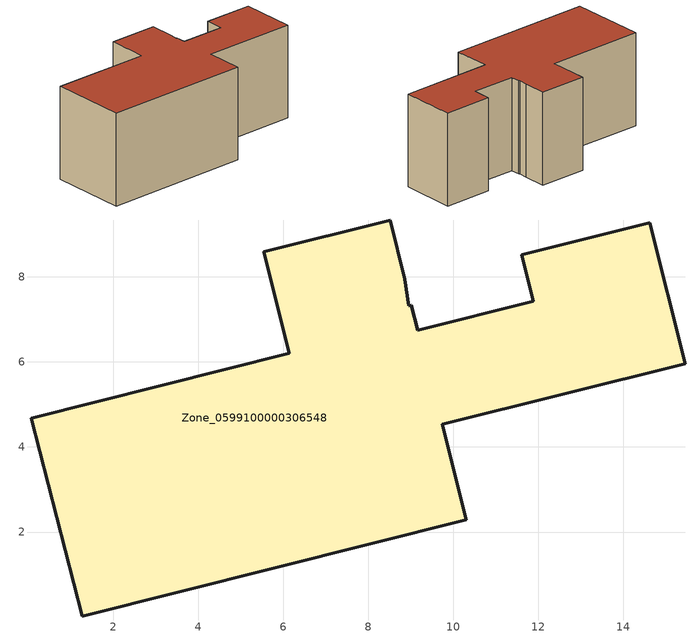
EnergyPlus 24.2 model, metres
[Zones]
Zone_0599100000306548
 floor ground (C_G): 10.3,2.29 1.27,0.03 0.08,4.68 6.14,6.2 5.54,8.59 8.51,9.34 8.86,7.95 8.95,7.32 9.02,7.34 9.16,6.75 11.88,7.43 11.61,8.52 14.62,9.28 15.45,5.96 9.74,4.53 z0
 wall outside (C_F): 11.61,8.52 11.88,7.43 9.16,6.75 9.02,7.34 8.95,7.32 8.86,7.95 8.51,9.34 5.54,8.59 6.14,6.2 0.08,4.68 1.27,0.03 10.3,2.29 9.74,4.53 15.45,5.96 14.62,9.28 11.61,8.52 z0:5.88
 roof outside (C_R): 1.27,0.03 10.3,2.29 9.74,4.53 15.45,5.96 14.62,9.28 11.61,8.52 11.88,7.43 9.16,6.75 9.02,7.34 8.95,7.32 8.86,7.95 8.51,9.34 5.54,8.59 6.14,6.2 0.08,4.68 z5.88
[BUILDING]
Pand.0599100000306548: North Axis=0; Terrain=City; Loads Convergence Tolerance Value=0.04; Temperature Convergence Tolerance Value=0.4; Solar Distribution=FullExterior; Maximum Number of Warmup Days=25; Minimum Number of Warmup Days=1
[Site:Location]
Rotterdam.The.Hague.AP_ZH_NLD Design_Conditions: Latitude=51.96; Longitude=4.45; Time Zone=1; Elevation=-4.5
[SITE:GROUNDTEMPERATURE:BUILDINGSURFACE]
18, 18, 18, 18, 18, 18, 18, 18, 18, 18, 18, 18
[MATERIAL] Thermal Absorptance=0.9; Solar Absorptance=0.7; Visible Absorptance=0.7
Name | Roughness | Thickness | Conductivity | Density | Specific Heat
G.TI.1965-1974 | MediumSmooth | 0.15 | 0.882353 | 540 | 1210
F.TI.1965-1974 | Rough | 0.3 | 0.697674 | 1920 | 840
R.TI.1965-1974 | MediumRough | 0.2 | 0.232558 | 1500 | 1000
[CONSTRUCTION]
C_G: G.TI.1965-1974
C_F: F.TI.1965-1974
C_R: R.TI.1965-1974
[ZONE]
Zone_0599100000306548: Type=1; Multiplier=1; Ceiling Height=Autocalculate; Volume=Autocalculate; Floor Area=autocalculate; Part of Total Floor Area=Yes
[ZONEINFILTRATION:DESIGNFLOWRATE]
Infil_Zone_0599100000306548: Zone or ZoneList or Space or SpaceList=Zone_0599100000306548; Schedule=AlwaysOn; Design Flow Rate Calculation Method=Flow/Area; Flow Rate per Floor Area=0.003; Constant Term Coefficient=1; Temperature Term Coefficient=0; Velocity Term Coefficient=0; Velocity Squared Term Coefficient=0
[HVACTEMPLATE:ZONE:IDEALLOADSAIRSYSTEM]
Zone_0599100000306548: Maximum Heating Supply Air Temperature=50; Minimum Cooling Supply Air Temperature=13; Maximum Heating Supply Air Humidity Ratio=0.0156; Minimum Cooling Supply Air Humidity Ratio=0.0077; Heating Limit=NoLimit; Cooling Limit=NoLimit; Dehumidification Control Type=ConstantSensibleHeatRatio; Cooling Sensible Heat Ratio=0.7; Dehumidification Setpoint=60; Humidification Control Type=None; Humidification Setpoint=30; Outdoor Air Method=None; Outdoor Air Flow Rate per Person=0.00944; Outdoor Air Flow Rate per Zone Floor Area=0; Outdoor Air Flow Rate per Zone=0; Demand Controlled Ventilation Type=None; Outdoor Air Economizer Type=NoEconomizer; Heat Recovery Type=None; Sensible Heat Recovery Effectiveness=0.7; Latent Heat Recovery Effectiveness=0.65
[ZONECONTROL:THERMOSTAT]
ThermostatControl_Zone_0599100000306548: Zone or ZoneList=Zone_0599100000306548; Control Type Schedule=DualSetpointControlType; Control 1=Thermostat_Zone_0599100000306548; Temperature Difference Between Cutout And Setpoint=0
[THERMOSTATSETPOINT:DUALSETPOINT]
Thermostat_Zone_0599100000306548: Heating Setpoint Temperature Schedule=HeatingSetpoint_Zone_0599100000306548; Cooling Setpoint Temperature Schedule=CoolingSetpoint_Zone_0599100000306548
[SCHEDULE:COMPACT]
HeatingSetpoint_Zone_0599100000306548: Through: 12/31, For: AllDays, Until: 24:00, 21
CoolingSetpoint_Zone_0599100000306548: Through: 12/31, For: AllDays, Until: 24:00, 24
DualSetpointControlType: Through: 12/31, For: AllDays, Until: 24:00, 4
AlwaysOn: Through: 12/31, For: AllDays, Until: 24:00, 1
